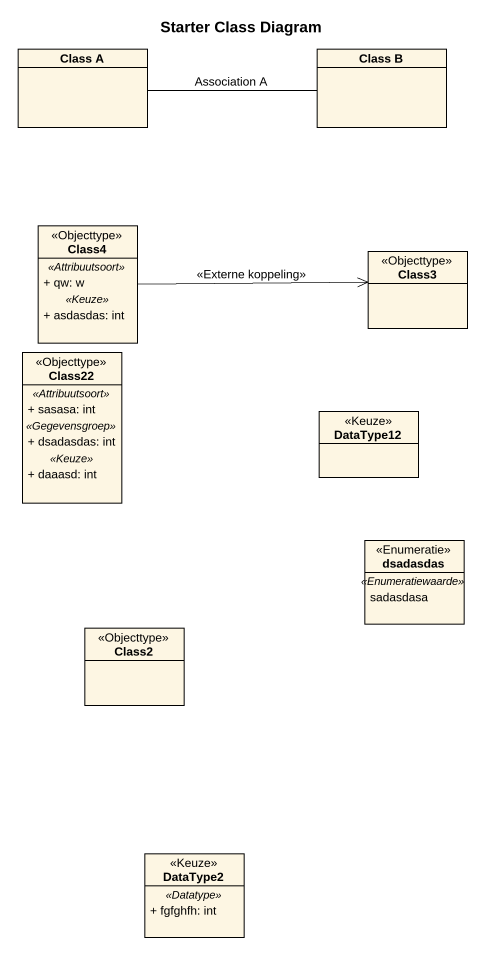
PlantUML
@startuml
title Starter Class Diagram
hide circle
hide empty members
skinparam classAttributeIconSize 0
class "Class A" as Class_A
class "Class B" as Class_B
class Class4 <<Objecttype>> {
  .. <<Attribuutsoort>> ..
  + qw: w
  .. <<Keuze>> ..
  + asdasdas: int
}
class Class3 <<Objecttype>>
class Class22 <<Objecttype>> {
  .. <<Attribuutsoort>> ..
  + sasasa: int
  .. <<Gegevensgroep>> ..
  + dsadasdas: int
  .. <<Keuze>> ..
  + daaasd: int
}
class DataType12 <<Keuze>>
enum dsadasdas <<Enumeratie>> {
  .. <<Enumeratiewaarde>> ..
  sadasdasa
}
class Class2 <<Objecttype>>
class DataType2 <<Keuze>> {
  .. <<Datatype>> ..
  + fgfghfh: int
}
Class_A -right- Class_B : Association A
Class4 -right-> Class3 : <<Externe koppeling>>
@enduml
